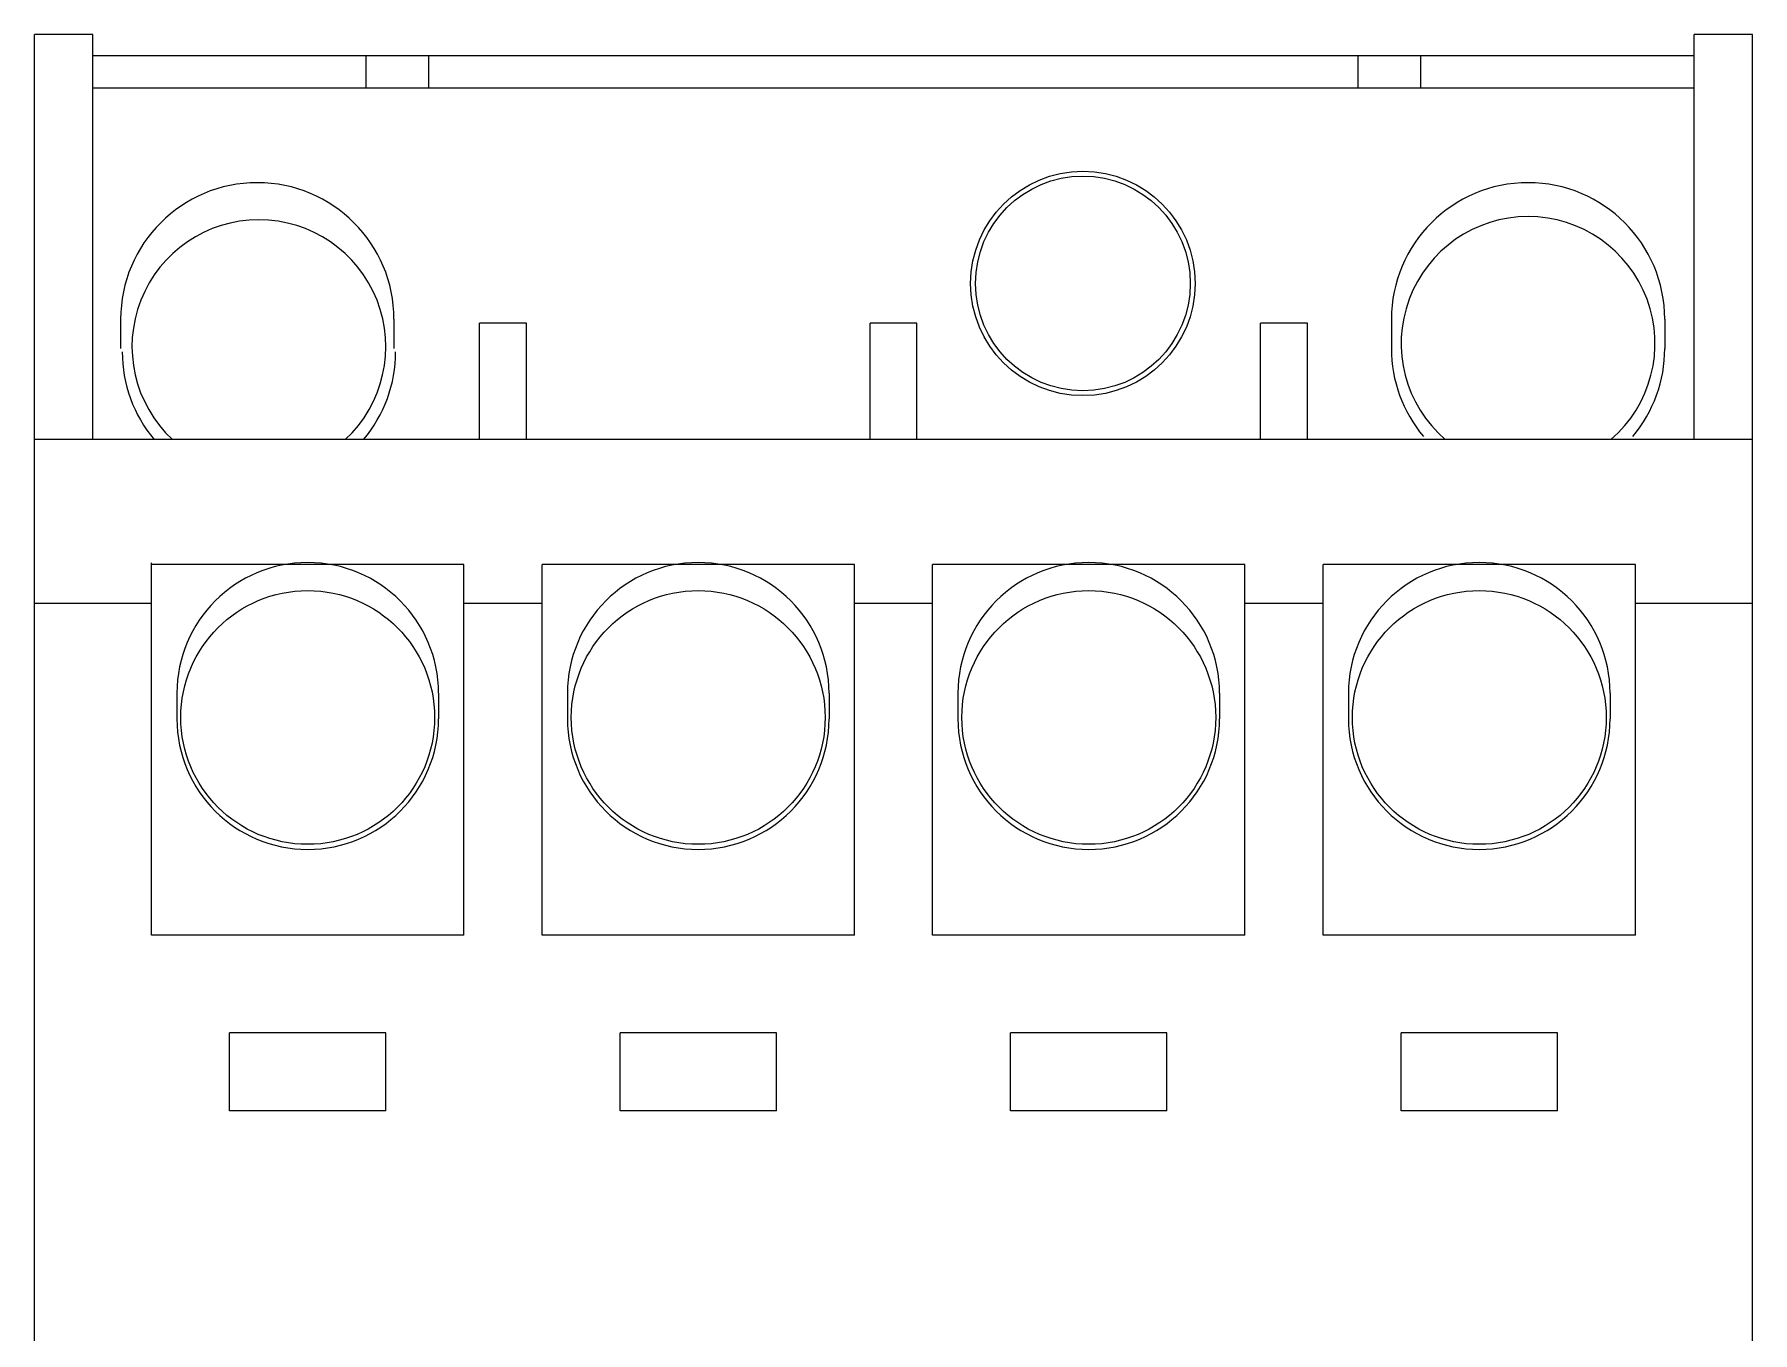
# Model space of a CAD drawing. Header units: inches. Extents: x 0 to 33.5, y 0 to 22.4.
# Drawn here: x 18.375 to 20.107, y 17.272 to 18.582 of the extents above; entities that cross this region are included whole.
import ezdxf

# ---------------------------------------------------------------- set-up
doc = ezdxf.new("R2010")
doc.units = ezdxf.units.IN
doc.header["$MEASUREMENT"] = 0
doc.layers.add('PSYMS', color=7, linetype='Continuous')

# ---------------------------------------------------------------- blocks, each defined once
blk = doc.blocks.new('A9_16C')
for p, q in [((0.059055, 1.456693), (0, 1.456693)), ((0, -1.456693), (0, 1.456693)), ((0.059055, 1.435039), (0.059055, 1.456693)), ((1.732283, 1.456693), (1.673228, 1.456693)), ((1.673228, 1.435039), (1.673228, 1.456693)), ((1.732283, -1.456693), (1.732283, 1.456693)), ((0.059055, 1.047989), (0.059055, 1.435039)), ((1.673228, 1.435039), (0.059055, 1.435039)), ((0.334646, 1.40232), (0.334646, 1.435039)), ((0.397638, 1.40232), (0.397638, 1.435039)), ((1.334646, 1.40232), (1.334646, 1.435039)), ((1.397638, 1.40232), (1.397638, 1.435039)), ((1.673228, 1.047989), (1.673228, 1.435039)), ((1.673228, 1.40232), (0.059055, 1.40232)), ((0.086974, 1.169291), (0.086974, 1.139764)), ((0.362565, 1.169291), (0.362565, 1.139764)), ((0.448819, 1.047989), (0.448819, 1.165354)), ((0.496063, 1.165354), (0.448819, 1.165354)), ((0.496063, 1.047989), (0.496063, 1.165354)), ((0.84252, 1.047989), (0.84252, 1.165354)), ((0.889764, 1.165354), (0.84252, 1.165354)), ((0.889764, 1.047989), (0.889764, 1.165354)), ((1.283465, 1.165354), (1.236221, 1.165354)), ((1.236221, 1.047989), (1.236221, 1.165354)), ((1.283465, 1.047989), (1.283465, 1.165354)), ((1.36811, 1.169291), (1.36811, 1.139764)), ((1.643701, 1.169291), (1.643701, 1.139764)), ((1.732283, 1.047989), (0, 1.047989)), ((0.11811, 0.547989), (0.11811, 0.923735)), ((0.433071, 0.922005), (0.11811, 0.922005)), ((0.433071, 0.547989), (0.433071, 0.922005)), ((0.826772, 0.922005), (0.511811, 0.922005)), ((0.511811, 0.547989), (0.511811, 0.922005)), ((0.826772, 0.547989), (0.826772, 0.922005)), ((1.220472, 0.922005), (0.905512, 0.922005)), ((0.905512, 0.547989), (0.905512, 0.922005)), ((1.220472, 0.547989), (1.220472, 0.922005)), ((1.614173, 0.922005), (1.299213, 0.922005)), ((1.299213, 0.547989), (1.299213, 0.922005)), ((1.614173, 0.547989), (1.614173, 0.922005)), ((0.11811, 0.882635), (0, 0.882635)), ((0.511811, 0.882635), (0.433071, 0.882635)), ((0.905512, 0.882635), (0.826772, 0.882635)), ((1.299213, 0.882635), (1.220472, 0.882635)), ((1.732283, 0.882635), (1.614173, 0.882635)), ((0.143701, 0.792083), (0.143701, 0.766493)), ((0.40748, 0.792083), (0.40748, 0.766493)), ((0.537402, 0.792083), (0.537402, 0.766493)), ((0.801181, 0.792083), (0.801181, 0.766493)), ((0.931102, 0.792083), (0.931102, 0.766493)), ((1.194882, 0.792083), (1.194882, 0.766493)), ((1.324803, 0.792083), (1.324803, 0.766493)), ((1.588583, 0.792083), (1.588583, 0.766493)), ((0.433071, 0.547989), (0.11811, 0.547989)), ((0.826772, 0.547989), (0.511811, 0.547989)), ((1.220472, 0.547989), (0.905512, 0.547989)), ((1.614173, 0.547989), (1.299213, 0.547989)), ((0.19685, 0.370824), (0.19685, 0.449564)), ((0.354331, 0.449564), (0.19685, 0.449564)), ((0.354331, 0.370824), (0.354331, 0.449564)), ((0.590551, 0.370824), (0.590551, 0.449564)), ((0.748032, 0.449564), (0.590551, 0.449564)), ((0.748032, 0.370824), (0.748032, 0.449564)), ((0.984252, 0.370824), (0.984252, 0.449564)), ((1.141732, 0.449564), (0.984252, 0.449564)), ((1.141732, 0.370824), (1.141732, 0.449564)), ((1.377953, 0.370824), (1.377953, 0.449564)), ((1.535433, 0.449564), (1.377953, 0.449564)), ((1.535433, 0.370824), (1.535433, 0.449564)), ((0.354331, 0.370824), (0.19685, 0.370824)), ((0.748032, 0.370824), (0.590551, 0.370824)), ((1.141732, 0.370824), (0.984252, 0.370824)), ((1.535433, 0.370824), (1.377953, 0.370824))]:
    blk.add_line(p, q)
for centre, radius in [((1.057087, 1.205469), 0.113189), ((1.057087, 1.205469), 0.108267), ((0.275591, 0.767716), 0.127952), ((0.669291, 0.767716), 0.127953), ((1.062992, 0.767716), 0.127953), ((1.456693, 0.767716), 0.127953)]:
    blk.add_circle(centre, radius)
for centre, radius, start, end in [((0.224769, 1.169291), 0.137796, 0, 180), ((1.505906, 1.169291), 0.137795, 0, 180), ((0.226378, 1.141732), 0.127953, 312.892006, 227.107994), ((1.505906, 1.144924), 0.127952, 310.747782, 229.251587), ((0.226378, 1.136572), 0.137795, 180, 220.005374), ((0.226378, 1.136572), 0.137795, 319.994626, 0), ((1.505906, 1.139764), 0.137796, 180, 220.005107), ((1.505906, 1.139764), 0.137795, 319.994626, 0), ((0.275591, 0.792083), 0.131889, 0, 180), ((0.669291, 0.792083), 0.13189, 0, 180), ((1.062992, 0.792083), 0.13189, 0, 180), ((1.456693, 0.792083), 0.13189, 0, 180), ((0.275591, 0.766493), 0.13189, 180, 0), ((0.669291, 0.766493), 0.131889, 180, 0), ((1.062992, 0.766493), 0.13189, 180, 0), ((1.456693, 0.766493), 0.13189, 180, 0)]:
    blk.add_arc(centre, radius, start, end)

msp = doc.modelspace()

# ---------------------------------------------------------------- block references
at = {"layer": 'PSYMS'}
msp.add_blockref('A9_16C', (18.375, 17.125), dxfattribs=at)

doc.saveas('drawing.dxf')
